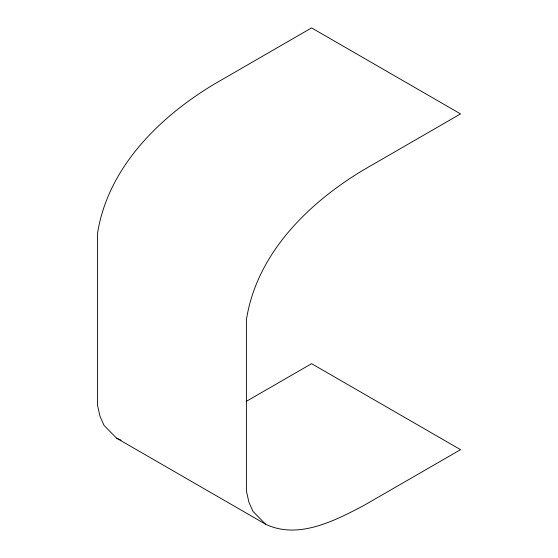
<?xml version="1.0" encoding="UTF-8"?>
<svg xmlns="http://www.w3.org/2000/svg" width="558" height="558" viewBox="0 0 558 558"><rect width="100%" height="100%" fill="white"/><g stroke="black" fill="none" stroke-linecap="round" stroke-linejoin="round"><path stroke-width="0.84" d="M246.287 401.369L311.601 363.676L460.552 449.671L363.711 505.562C334.591 520.823 298.139 539.879 265.469 524.143L116.517 438.149L104.046 425.398L99.98 416.233L97.448 404.975L97.448 233.886C107.652 167.707 159.504 116.817 214.76 83.833L311.601 27.9L460.552 113.895L363.711 169.827C308.455 202.812 256.603 253.709 246.399 319.88L246.399 490.97L248.931 502.235L252.997 511.4L265.469 524.143M116.517 438.149L121.072 440.185"/></g></svg>
